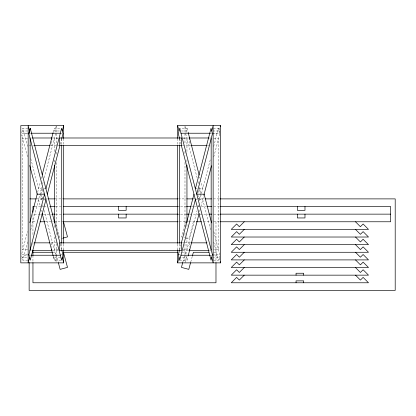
<?xml version="1.0" encoding="UTF-8"?>
<svg xmlns="http://www.w3.org/2000/svg" width="416" height="416" viewBox="0 0 416 416"><rect width="100%" height="100%" fill="white"/><g stroke="black" fill="none" stroke-linecap="round" stroke-linejoin="round"><path stroke-width="0.31" stroke-dasharray="2.08 1.56" d="M21.778 132.605L22.916 128.294M21.819 253.547L27.529 231.468M37.627 192.462L40.394 181.766M41.21 178.625L41.699 176.738M53.258 132.064L54.236 128.294L61.599 128.294M21.887 258.674L22.194 257.478L27.721 257.478M56.176 126.194L54.933 130.988L60.46 130.988M27.815 260.14L22.896 260.172L27.622 241.894M30.716 229.944L41.792 187.158M42.604 184.018L43.092 182.13M44.231 177.726L55.63 133.687L54.236 128.294M40.862 194.189L42.104 189.394M42.411 198.983L43.191 195.988M60.252 144.29L61.708 138.674M61.001 260.14L54.236 260.172L55.645 254.748M185.957 132.605L187.075 128.294L179.707 128.294M179.592 249.756L180.882 244.759M198.12 192.39L198.739 189.998M199.207 198.983L200.444 194.189M185.838 254.166L197.064 210.709M198.037 206.934L198.692 204.417M199.67 200.642L210.579 158.491M213.673 146.536L218.416 128.294L213.481 128.294M184.98 262.87L186.378 257.478L179.624 257.478M219.887 127.993L219.112 130.988L212.363 130.988M179.691 260.14L187.075 260.172L188.037 256.365M199.597 211.697L200.086 209.81M200.902 206.664L203.83 195.338M213.762 156.962L219.809 133.687L218.416 128.294L219.788 133.687M213.496 260.14L218.416 260.172L219.804 254.748M185.479 221.77L181.428 236.886L184.496 237.708M193.372 221.77L188.791 238.862L185.11 237.874M182.884 261.95L184.829 254.691M184.99 254.088L185.479 252.273L179.634 252.273M190.757 262.038L192.228 256.547M61.37 238.529L63.211 238.035M27.825 128.294L22.896 128.294L27.596 146.38M27.721 130.988L22.194 130.988L21.887 129.792M181.464 130.988L186.378 130.988L185.136 126.194M24.17 133.224L27.851 133.224M28.465 133.224L30.924 133.224M209.773 133.224L211.614 133.224M212.228 133.224L217.142 133.224M22.11 133.687L27.659 133.687M60.544 133.687L61.771 133.687M212.446 133.687L219.809 133.687M29.141 137.987L31.736 137.987M52.322 137.987L58.344 137.987M182.962 137.987L188.989 137.987M209.576 137.987L210.876 137.987M27.492 156.764L21.845 134.93L22.776 138.616L27.685 138.616M58.037 138.616L54.356 138.616L54.356 152.844M183.269 138.616L186.956 138.616L186.956 152.844M213.626 138.616L218.535 138.616L218.535 249.85L213.626 249.85M29.141 145.616L33.66 145.616M50.456 145.616L58.994 145.616M182.312 145.616L190.102 145.616M207.626 145.616L210.876 145.616M42.26 188.796L38.574 188.796L30.664 158.231M44.101 188.796L45.328 188.796M195.369 188.796L197.21 188.796M199.051 188.796L202.732 188.796L200.798 181.314M36.93 198.89L44.715 198.89M45.365 198.89L47.96 198.89M55.099 198.89L62.889 198.89M178.417 198.89L186.207 198.89M193.996 198.89L204.381 198.89M213.465 198.89L219.31 198.89M42.26 199.581L38.574 199.581L40.513 207.074M44.101 199.581L45.942 199.581M195.983 199.581L197.21 199.581M199.051 199.581L202.732 199.581L210.652 230.173M34.897 206.518L43.326 206.518M43.971 206.518L46.566 206.518M55.64 206.518L62.769 206.518M178.048 206.518L179.998 206.518M180.648 206.518L185.838 206.518M191.677 206.518L193.622 206.518M194.272 206.518L206.596 206.518M213.736 206.518L220.215 206.518M40.082 214.141L32.952 214.141L32.952 235.399M40.726 214.141L42.671 214.141M43.321 214.141L51.745 214.141M55.63 214.141L62.759 214.141M178.095 214.141L180.04 214.141M180.684 214.141L185.869 214.141M189.758 214.141L199.477 214.141M200.127 214.141L208.546 214.141M213.73 214.141L220.21 214.141M32.952 221.77L36.192 221.77M45.266 221.77L53.685 221.77M54.335 221.77L62.759 221.77M179.39 221.77L185.869 221.77M186.519 221.77L188.464 221.77M189.108 221.77L196.238 221.77M203.367 221.77L210.491 221.77M213.585 221.77L219.7 221.77M51.204 242.85L57.699 242.85M182.312 242.85L184.262 242.85M184.912 242.85L190.102 242.85M27.685 249.85L22.776 249.85L22.776 138.616M58.037 249.85L54.356 249.85L54.356 235.622M183.269 249.85L186.956 249.85L186.956 235.622M29.141 250.474L31.736 250.474M52.322 250.474L58.344 250.474M182.962 250.474L188.989 250.474M209.576 250.474L210.876 250.474M52.978 252.273L55.562 252.273L56.051 254.103M213.398 252.273L215.982 252.273M27.643 254.748L21.497 254.779L22.896 260.172M60.544 254.779L61.781 254.748M178.298 254.748L180.154 254.779M212.446 254.779L219.809 254.779L213.663 231.026M24.17 255.242L27.851 255.242M28.465 255.242L30.924 255.242M209.773 255.242L211.614 255.242M212.228 255.242L217.142 255.242M60.46 257.478L54.933 257.478L56.176 262.267M212.363 257.478L219.112 257.478L219.887 260.473M55.562 221.77L60.143 238.862M56.217 254.717L58.178 262.038M187.075 128.294L188.349 133.224M199.664 176.946L199.987 178.194M185.676 133.687L197.142 177.97M198.11 181.714L198.593 183.586M199.56 187.33L201.339 194.189M213.72 242.034L218.416 260.172M199.207 189.394L200.288 193.591M197.808 194.787L198.895 198.983M179.613 138.715L180.918 143.749M185.957 255.856L187.075 260.172M60.242 244.052L61.708 249.714M42.411 189.394L43.498 193.591M41.018 194.787L42.104 198.983M39.972 194.189L41.751 201.058M42.718 204.802L43.202 206.674M44.174 210.423L55.474 254.166M41.324 210.194L41.647 211.442M53.279 256.396L54.252 260.14M53.279 256.474L54.236 260.172M215.982 221.77L215.982 262.007M189.561 141.164L189.561 145.616M189.561 242.85L189.561 247.296M186.956 159.957L186.956 163.192M186.956 224.63L186.956 228.509M184.98 126.246L184.98 144.373M184.98 151.497L184.98 155.381M184.98 162.505L184.98 225.961M184.98 233.085L184.98 236.319M184.98 244.088L184.98 262.22M179.587 138.616L179.587 144.435M179.587 244.031L179.587 249.85M177.611 138.544L177.611 145.023M177.611 244.088L177.611 249.917M63.695 138.544L63.695 145.616M63.695 244.088L63.695 250.474M61.719 138.616L61.719 144.435M61.719 244.031L61.719 249.85M56.326 126.246L56.326 145.616M56.326 152.142L56.326 155.381M56.326 162.505L56.326 225.961M56.326 232.435L56.326 236.319M56.326 243.443L56.326 262.22M54.356 159.957L54.356 163.836M54.356 225.274L54.356 228.509M51.75 141.164L51.75 145.616M51.75 242.85L51.75 247.296M32.952 242.538L32.952 245.783M32.952 255.518L32.952 262.007"/><path stroke-width="0.62" d="M63.014 254.748L61.599 260.172L28.865 133.687L30.259 128.294L60.081 243.422M28.886 133.687L30.28 128.294M29.812 222.664L37.3 193.721M42.188 174.85L53.097 132.694M28.865 254.779L44.548 194.189L37.18 194.189L29.754 165.495M45.942 188.796L61.599 128.294L62.998 133.687L61.719 138.616M29.562 257.478L28.168 262.87L28.168 125.596L29.562 130.988M62.301 130.988L63.695 125.596L20.8 125.596L20.8 262.87L63.695 262.87L63.695 249.917M45.942 199.581L30.259 260.172L28.87 254.748M47.336 194.189L59.93 145.538M178.313 254.779L179.431 250.38M181.366 242.887L193.97 194.189M195.369 188.796L211.047 128.294L212.446 133.687L196.763 194.189L204.131 194.189L211.562 222.908M177.611 138.544L177.611 125.596L220.511 125.596L220.511 262.87L177.611 262.87L179.01 257.478M211.749 130.988L213.143 125.596L213.143 262.87L211.749 257.478M195.369 199.581L179.707 260.172L178.298 254.748M220.199 126.792L220.511 125.596M188.198 255.736L199.108 213.585M203.996 194.709L211.484 165.771M212.436 254.748L211.047 260.172L181.407 145.636M182.723 262.553L181.428 267.389L188.791 269.365L190.59 262.652M192.39 255.934L193.372 252.273L208.879 252.273M244.254 221.77L239.325 226.699L236.626 224L231.234 229.393L368.508 229.393L363.116 224L360.417 226.699L355.488 221.77M244.254 229.393L239.325 234.322L236.626 231.629L231.234 237.021L368.508 237.021L363.116 231.629L360.417 234.322L355.488 229.393M244.254 237.021L239.325 241.951L236.626 239.252L231.234 244.644L368.508 244.644L363.116 239.252L360.417 241.951L355.488 237.021M244.254 244.644L239.325 249.579L236.626 246.88L231.234 252.273L368.508 252.273L363.116 246.88L360.417 249.579L355.488 244.644M244.254 252.273L239.325 257.202L236.626 254.509L231.234 259.901L368.508 259.901L363.116 254.509L360.417 257.202L355.488 252.273M244.254 259.901L239.325 264.831L236.626 262.132L231.234 267.524L368.508 267.524L363.116 262.132L360.417 264.831L355.488 259.901M244.254 267.524L239.325 272.454L236.626 269.76L231.234 275.153L368.508 275.153L363.116 269.76L360.417 272.454L355.488 267.524M244.254 275.153L239.325 280.082L236.626 277.384L231.234 282.776L368.508 282.776L363.116 277.384L360.417 280.082L355.488 275.153M63.211 238.035L67.506 236.886L63.456 221.77M31.205 133.224L60.325 133.224M180.981 133.224L210.101 133.224M32.37 137.987L51.854 137.987M189.452 137.987L208.941 137.987M34.31 145.616L49.91 145.616M190.85 145.616L207.002 145.616M29.791 198.89L36.28 198.89M48.61 198.89L54.454 198.89M63.539 198.89L177.772 198.89M186.857 198.89L193.346 198.89M205.031 198.89L211.52 198.89M219.96 198.89L395.2 198.89L395.2 290.404L29.141 290.404L29.141 262.496M34.247 206.518L32.952 206.518L32.952 212.233M49.806 206.518L54.99 206.518M63.419 206.518L178.048 206.518M186.482 206.518L191.027 206.518M207.246 206.518L211.791 206.518M220.215 206.518L390.624 206.518L390.624 221.77L220.324 221.77M52.39 214.141L54.985 214.141M63.409 214.141L178.095 214.141M186.519 214.141L189.108 214.141M209.196 214.141L211.791 214.141M220.21 214.141L390.624 214.141M40.082 221.77L44.616 221.77M63.409 221.77L178.095 221.77M196.238 221.77L201.422 221.77M34.31 242.85L49.91 242.85M190.85 242.85L207.002 242.85M32.37 250.474L51.854 250.474M189.452 250.474L208.941 250.474M32.952 252.273L52.333 252.273M177.689 252.273L63.456 252.273L67.506 267.389L60.143 269.365L58.344 262.652M31.205 255.242L60.325 255.242M180.981 255.242L210.101 255.242M188.204 132.657L199.181 175.074M220.199 261.669L220.511 262.87M212.446 254.779L179.707 128.294L178.313 133.687L179.587 138.616M177.611 125.596L179.01 130.988M61.87 250.344L62.998 254.779M62.301 257.478L63.695 262.87M42.13 213.314L53.118 255.772M304.98 206.518L304.98 210.33L297.357 210.33L297.357 206.518M304.98 214.141L304.98 217.953L297.357 217.953L297.357 214.141M303.685 275.153L303.685 273.244L296.057 273.244L296.057 275.153M303.685 282.776L303.685 280.873L296.057 280.873L296.057 282.776M215.982 262.657L215.982 282.776L32.952 282.776L32.952 262.657M211.167 138.616L211.167 249.85M189.561 137.987L189.561 139.261M189.561 249.205L189.561 250.474M186.956 165.131L186.956 222.69M179.587 145.08L179.587 243.381M177.611 145.668L177.611 243.443M177.611 249.917L177.611 262.87M126.147 206.518L126.147 210.33L118.518 210.33L118.518 206.518M126.147 214.141L126.147 217.953L118.518 217.953L118.518 214.141M63.695 125.596L63.695 138.544M63.695 145.668L63.695 243.443M61.719 145.08L61.719 243.381M54.356 165.131L54.356 222.69M51.75 137.987L51.75 139.261M51.75 249.205L51.75 250.474M32.952 250.328L32.952 255.518M30.139 138.616L30.139 249.85M181.662 137.987L59.644 137.987L59.644 145.616L181.662 145.616L181.662 137.987M181.662 242.85L59.644 242.85L59.644 250.474L181.662 250.474L181.662 242.85"/></g></svg>
